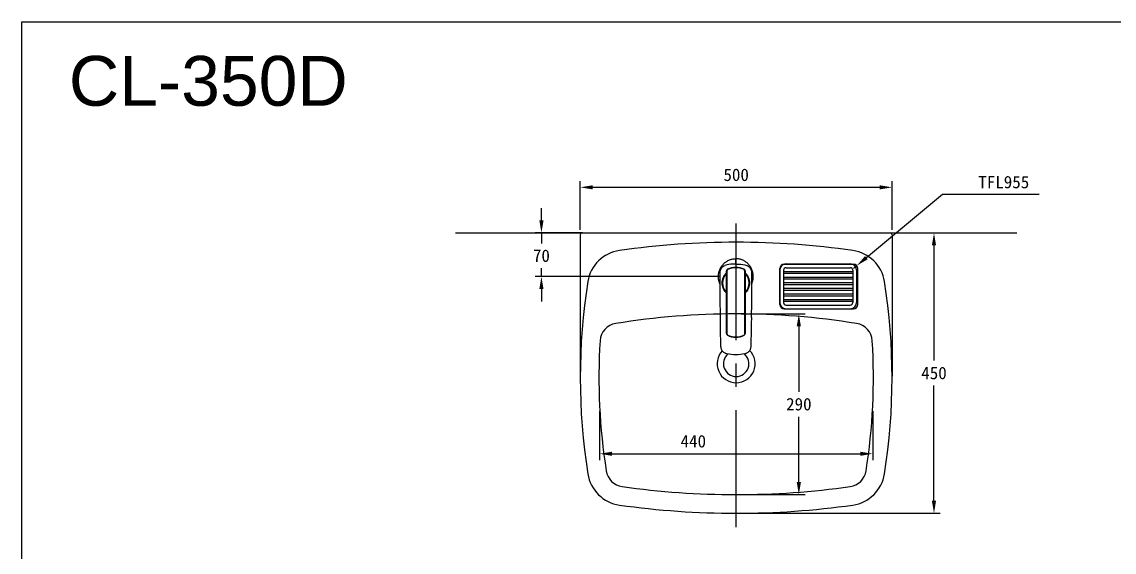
# Model space of a CAD drawing. Extents: x 0 to 3100, y 0 to 2100.
# Drawn here: x 0 to 1751, y 1249 to 2100 of the extents above; entities that cross this region are included whole.
import ezdxf

# ---------------------------------------------------------------- set-up
doc = ezdxf.new("R2010")
doc.units = 0
doc.header["$LTSCALE"] = 50
doc.header["$MEASUREMENT"] = 0
doc.linetypes.add('CENTER', pattern=[2, 1.25, -0.25, 0.25, -0.25])
doc.layers.get('0').update_dxf_attribs({"linetype": 'CONTINUOUS'})
doc.layers.get('DEFPOINTS').update_dxf_attribs({"linetype": 'CONTINUOUS'})
for name, color, linetype in [('1', 2, 'CENTER'), ('3', 3, 'CONTINUOUS'), ('5', 5, 'CONTINUOUS'), ('BASE', 3, 'CONTINUOUS')]:
    doc.layers.add(name, color=color, linetype=linetype)
doc.styles.add('GHS', font='romans', dxfattribs={"bigfont": 'ghs'})
doc.dimstyles.get("Standard").update_dxf_attribs({"dimtxt": 2.5, "dimasz": 2, "dimexe": 2, "dimexo": 1, "dimgap": 1.5, "dimtad": 1, "dimdec": 0, "dimlfac": 10, "dimrnd": 0.5, "dimzin": 0, "dimdsep": 46, "dimtxsty": 'Standard', "dimcen": 0, "dimclrt": 2, "dimadec": 0, "dimazin": 0, "dimtfac": 1, "dimtdec": 0, "dimtmove": 0, "dimatfit": 3, "dimfxl": 0, "dimtolj": 1, "dimtzin": 0, "dimarcsym": 0})

# ---------------------------------------------------------------- blocks, each defined once
blk = doc.blocks.new('*D27')
at = {"color": 3, "lineweight": -2}
for p, q in [((833.1, 1781.1), (833.1, 1801.1)), ((898.9, 1761.1), (823.1, 1761.1)), ((833.1, 1761.1), (833.1, 1744.4)), ((833.1, 1691.1), (833.1, 1704.4)), ((1119.9, 1691.1), (823.1, 1691.1)), ((833.1, 1671.1), (833.1, 1651.1))]:
    blk.add_line(p, q, dxfattribs=at)
at = {"color": 3}
for points in [[(829.8, 1781.1), (836.5, 1781.1), (833.1, 1761.1)], [(829.8, 1671.1), (836.5, 1671.1), (833.1, 1691.1)]]:
    blk.add_solid(points, dxfattribs=at)
at = {"layer": 'DEFPOINTS', "color": 0}
for p in [(833.1, 1761.1), (906.9, 1761.1), (1127.9, 1691.1, 44.7)]:
    blk.add_point(p, dxfattribs=at)
at = {"color": 2, "insert": (833.1, 1724.4), "char_height": 20, "attachment_point": 5}
blk.add_mtext('\\A1;70', dxfattribs=at)
blk = doc.blocks.new('*D50')
at = {"layer": '3', "color": 3, "lineweight": -2}
for p, q in [((895.4, 1766.1), (895.4, 1844.3)), ((1395.4, 1766.1), (1395.4, 1844.3)), ((1375.4, 1834.3), (915.4, 1834.3))]:
    blk.add_line(p, q, dxfattribs=at)
at = {"layer": '3', "color": 3}
for points in [[(915.4, 1837.6), (915.4, 1831), (895.4, 1834.3)], [(1375.4, 1837.6), (1375.4, 1831), (1395.4, 1834.3)]]:
    blk.add_solid(points, dxfattribs=at)
at = {"layer": 'DEFPOINTS', "color": 0}
for p in [(895.4, 1834.3), (895.4, 1758.1), (1395.4, 1758.1)]:
    blk.add_point(p, dxfattribs=at)
at = {"layer": '3', "color": 2, "insert": (1145.4, 1854.3), "char_height": 20, "attachment_point": 5}
blk.add_mtext('\\A1;500', dxfattribs=at)
blk = doc.blocks.new('*D53')
at = {"color": 3, "lineweight": -2}
for p, q in [((1476.2, 1822.6), (1354.2, 1721.4)), ((1631.2, 1822.6), (1476.2, 1822.6)), ((1333.4, 1704.1), (1338.8, 1708.6))]:
    blk.add_line(p, q, dxfattribs=at)
at = {"color": 3}
blk.add_solid([(1352, 1723.9), (1356.3, 1718.8), (1338.8, 1708.6)], dxfattribs=at)
at = {"layer": 'DEFPOINTS', "color": 0}
for p in [(1333.4, 1704.1), (1338.8, 1708.6)]:
    blk.add_point(p, dxfattribs=at)
at = {"color": 2, "insert": (1574.5, 1842.6), "char_height": 20, "attachment_point": 5}
blk.add_mtext('\\A1;TFL955', dxfattribs=at)
blk = doc.blocks.new('*D58')
at = {"color": 3, "lineweight": -2}
for p, q in [((926.5, 1475.2), (926.5, 1396.6)), ((1364.3, 1475.2), (1364.3, 1396.6)), ((946.5, 1406.6), (1344.3, 1406.6))]:
    blk.add_line(p, q, dxfattribs=at)
at = {"color": 3}
for points in [[(946.5, 1409.9), (946.5, 1403.3), (926.5, 1406.6)], [(1344.3, 1409.9), (1344.3, 1403.3), (1364.3, 1406.6)]]:
    blk.add_solid(points, dxfattribs=at)
at = {"layer": 'DEFPOINTS', "color": 0}
for p in [(926.5, 1483.2), (1364.3, 1483.2), (1364.3, 1406.6)]:
    blk.add_point(p, dxfattribs=at)
at = {"color": 2, "insert": (1076.7, 1426.6), "char_height": 20, "attachment_point": 5}
blk.add_mtext('\\A1;440', dxfattribs=at)
blk = doc.blocks.new('*D59')
at = {"color": 3, "lineweight": -2}
for p, q in [((1153.4, 1631.1), (1255.9, 1631.1)), ((1245.9, 1611.1), (1245.9, 1506.1)), ((1245.9, 1361.1), (1245.9, 1466.1)), ((1153.4, 1341.1), (1255.9, 1341.1))]:
    blk.add_line(p, q, dxfattribs=at)
at = {"color": 3}
for points in [[(1242.5, 1611.1), (1249.2, 1611.1), (1245.9, 1631.1)], [(1242.5, 1361.1), (1249.2, 1361.1), (1245.9, 1341.1)]]:
    blk.add_solid(points, dxfattribs=at)
at = {"layer": 'DEFPOINTS', "color": 0}
for p in [(1145.4, 1631.1), (1145.4, 1341.1), (1245.9, 1341.1)]:
    blk.add_point(p, dxfattribs=at)
at = {"color": 2, "insert": (1245.9, 1486.1), "char_height": 20, "attachment_point": 5}
blk.add_mtext('\\A1;290', dxfattribs=at)
blk = doc.blocks.new('*D60')
at = {"color": 3, "lineweight": -2}
for p, q in [((1451.2, 1761.1), (1472.6, 1761.1)), ((1462.6, 1741.1), (1462.6, 1556.1)), ((1462.6, 1331.1), (1462.6, 1516.1)), ((1153.4, 1311.1), (1472.6, 1311.1))]:
    blk.add_line(p, q, dxfattribs=at)
at = {"color": 3}
for points in [[(1459.2, 1741.1), (1465.9, 1741.1), (1462.6, 1761.1)], [(1459.2, 1331.1), (1465.9, 1331.1), (1462.6, 1311.1)]]:
    blk.add_solid(points, dxfattribs=at)
at = {"layer": 'DEFPOINTS', "color": 0}
for p in [(1443.2, 1761.1), (1145.4, 1311.1), (1462.6, 1311.1)]:
    blk.add_point(p, dxfattribs=at)
at = {"color": 2, "insert": (1462.6, 1536.1), "char_height": 20, "attachment_point": 5}
blk.add_mtext('\\A1;450', dxfattribs=at)

msp = doc.modelspace()

# ---------------------------------------------------------------- linework, layer by layer
at = {"color": 7}
msp.add_line((898.38081, 1761.13921), (1392.38081, 1761.13921), dxfattribs=at)
for radius, start, end in [(30.5, 136.90112386, 270), (20.5, 130.93048661, 270), (30.5, 270, 44.78034532), (20.5, 270, 49.79885815)]:
    msp.add_arc((1145.38081, 1551.13921), radius, start, end)
at = {"layer": '1', "color": 1, "linetype": 'CENTER', "ltscale": 3}
msp.add_line((1145.38081, 1288.88921), (1145.38081, 1783.38921), dxfattribs=at)
at = {"layer": '1', "color": 1, "linetype": 'ByBlock'}
msp.add_line((695.38081, 1761.13921), (1595.38081, 1761.13921), dxfattribs=at)
at = {"layer": '1', "color": 7, "linetype": 'Continuous'}
for p, q in [((1129.86971, 1699.98792), (1129.86971, 1700.03155)), ((1129.86971, 1599.50652), (1129.86971, 1699.98792)), ((1130.36971, 1699.97919), (1130.36971, 1599.49779)), ((1131.54129, 1702.72099), (1131.54129, 1702.67736)), ((1158.19812, 1702.67736), (1158.19812, 1702.72099)), ((1159.36971, 1599.49779), (1159.36971, 1699.97919)), ((1159.86971, 1700.03155), (1159.86971, 1699.98792)), ((1159.86971, 1699.98792), (1159.86971, 1599.50652)), ((1123.56971, 1681.36613), (1123.56971, 1681.19182)), ((1123.56971, 1681.01751), (1123.56971, 1680.71246)), ((1166.16971, 1681.19182), (1166.16971, 1681.36613)), ((1166.16971, 1680.71246), (1166.16971, 1681.01751))]:
    msp.add_line(p, q, dxfattribs=at)
for centre, major_axis, ratio, start_param, end_param in [((1132.86971, 1700.03155), (3, 0), 0.999848, 2.0295203772, 3.1415926536), ((1132.86971, 1699.98792), (-3, 0), 0.999848, 5.1711130308, 6.2831853072), ((1130.36971, 1699.98792), (0.5, 0), 0.017452, 3.1415926536, 4.7123889804), ((1132.86971, 1699.97919), (2.5, 0), 0.999848, 2.0295203772, 3.1415926536), ((1144.86971, 1675.73689), (30.1, 0), 0.999848, 1.1120722764, 2.0295203772), ((1144.86971, 1675.69326), (-30.1, 0), 0.999848, 4.25366493, 5.1711130308), ((1131.7627, 1702.22912), (-0.22138, 0.44832), 0.007728, 0.0156492517, 1.5864455785), ((1144.86971, 1675.68454), (29.6, 0), 0.999848, 1.1120722764, 2.0295203772), ((1157.97672, 1702.22912), (0.22138, 0.44832), 0.007728, 4.6967397287, 6.2675360555), ((1156.86971, 1699.97919), (2.5, 0), 0.999848, 0, 1.1120722764), ((1156.86971, 1700.03155), (3, 0), 0.999848, 0, 1.1120722764), ((1156.86971, 1699.98792), (-3, 0), 0.999848, 3.1415926536, 4.25366493), ((1159.36971, 1699.98792), (0.5, 0), 0.017452, 4.7123889804, 6.2831853072), ((1144.86971, 1681.51405), (-21.4, 0), 0.996167, 6.2604087729, 6.2831853072), ((1144.86971, 1681.51405), (-21.4, 0), 0.996167, 0, 0.1433351484), ((1144.86971, 1681.01751), (-21.3, 0), 0.996195, 5.4937619843, 6.2831853072), ((1144.86971, 1680.71246), (-21.3, 0), 0.996195, 5.4937619843, 6.2831853072), ((1144.86971, 1681.19182), (-21.3, 0), 0.996195, 5.8189168335, 6.2831853072), ((1144.86971, 1681.36613), (-21.3, 0), 0.996195, 6.0155608798, 6.2831853072), ((1144.86971, 1680.71246), (-21.3, 0), 0.996195, 2.3520711434, 3.9310159553), ((1144.86971, 1681.01751), (-21.3, 0), 0.996195, 3.1415926325, 3.9116755375), ((1144.86971, 1681.19182), (-21.3, 0), 0.996195, 3.1415926325, 3.4862842697), ((1144.86971, 1681.36613), (-21.3, 0), 0.996195, 3.1415926325, 3.4531993677), ((1144.86971, 1681.51405), (21.5, 0), 0.996167, 6.0138918981, 6.2831853072), ((1144.86971, 1681.51405), (-21.4, 0), 0.996167, 2.9982575117, 3.2607768367), ((1144.86971, 1680.71246), (-21.3, 0), 0.996195, 0, 0.7895214891), ((1132.86971, 1599.50652), (-3, 0), 0.999848, 0, 1.1120722764), ((1130.36971, 1599.50652), (0.5, 0), 0.017452, 3.1415926536, 4.7123889804), ((1132.86971, 1599.49779), (2.5, 0), 0.999848, 3.1415926536, 4.25366493), ((1131.7627, 1597.26531), (0.22138, 0.44832), 0.007728, 3.1259434019, 4.6967397287), ((1144.86971, 1623.80117), (-30.1, 0), 0.999848, 1.1120722764, 2.0295203772), ((1144.86971, 1623.79244), (29.6, 0), 0.999848, 4.25366493, 5.1711130308), ((1156.86971, 1599.49779), (2.5, 0), 0.999848, 5.1711130308, 6.2831853072), ((1157.97672, 1597.26531), (-0.22138, 0.44832), 0.007728, 1.5864455785, 3.1572419053), ((1156.86971, 1599.50652), (-3, 0), 0.999848, 2.0295203772, 3.1415926536), ((1159.36971, 1599.50652), (0.5, 0), 0.017452, 4.7123889804, 6.2831853072)]:
    msp.add_ellipse(centre, major_axis=major_axis, ratio=ratio, start_param=start_param, end_param=end_param, dxfattribs=at)
for points, knots in [([(1119.63655, 1678.76073), (1119.575, 1678.89125), (1119.13408, 1679.84472), (1118.4084, 1681.66934), (1117.76803, 1683.86176), (1117.38015, 1685.65278), (1117.07691, 1687.46483), (1116.77062, 1690.68091), (1116.94834, 1694.41377), (1117.66674, 1698.09824), (1118.74378, 1701.71304), (1120.75601, 1706.03064), (1124.17333, 1710.6661), (1128.47971, 1714.54152), (1132.67264, 1716.97812), (1135.83237, 1718.20166), (1137.687, 1718.75622), (1140.51007, 1719.44099), (1142.9321, 1719.69868), (1144.86971, 1719.69868)], [0, 0, 0, 0, 0.0079032457, 0.0575080856, 0.1071129256, 0.1319153456, 0.1567177655, 0.2063226055, 0.3055322854, 0.3551371254, 0.4047419654, 0.5039516453, 0.6031613252, 0.7023710051, 0.801580685, 0.851185525, 0.875987945, 0.900790365, 1, 1, 1, 1]), ([(1144.86971, 1711.19084), (1144.86971, 1711.2084), (1144.86971, 1711.42156), (1144.86971, 1711.83402), (1144.86971, 1713.038), (1144.86971, 1714.89902), (1144.86971, 1716.95234), (1144.86971, 1718.51868), (1144.86971, 1719.30565), (1144.86971, 1719.69868)], [0, 0, 0, 0, 0.0063765733, 0.0773496752, 0.1483227771, 0.4322151847, 0.7161075924, 0.8580537962, 1, 1, 1, 1]), ([(1170.10286, 1678.76072), (1170.16441, 1678.89124), (1170.60534, 1679.84471), (1171.33101, 1681.66934), (1171.97138, 1683.86176), (1172.35927, 1685.65277), (1172.66251, 1687.46482), (1172.9688, 1690.6809), (1172.79108, 1694.41377), (1172.07267, 1698.09823), (1170.99564, 1701.71304), (1168.9834, 1706.03063), (1165.56609, 1710.66609), (1161.25971, 1714.54151), (1157.06677, 1716.97811), (1153.90705, 1718.20166), (1152.05242, 1718.75622), (1149.22934, 1719.44099), (1146.80732, 1719.69868), (1144.86971, 1719.69868)], [0, 0, 0, 0, 0.0079032457, 0.0575080856, 0.1071129256, 0.1319153456, 0.1567177655, 0.2063226055, 0.3055322854, 0.3551371254, 0.4047419654, 0.5039516453, 0.6031613252, 0.7023710051, 0.801580685, 0.851185525, 0.875987945, 0.900790365, 1, 1, 1, 1]), ([(1119.82744, 1698.1049), (1119.86368, 1700.42812), (1120.41312, 1702.73396), (1122.9192, 1706.65755), (1124.84837, 1708.13535), (1127.10083, 1708.77306)], [0, 0, 0, 0, 0.5, 0.5, 1, 1, 1, 1]), ([(1144.78307, 1711.22364), (1144.28596, 1711.22386), (1143.78884, 1711.21836), (1139.06488, 1711.11157), (1134.84741, 1710.60127), (1129.50539, 1709.4166), (1128.2982, 1709.11206), (1127.10083, 1708.77306)], [0, 0, 0, 0, 0.0832697347, 0.0832697347, 0.7914920611, 0.7914920611, 1, 1, 1, 1]), ([(1144.78307, 1711.22364), (1144.81195, 1711.22363), (1144.84083, 1711.22362), (1144.89858, 1711.22362), (1144.92746, 1711.22363), (1144.95635, 1711.22364)], [0, 0, 0, 0, 0.4999999501, 0.4999999501, 1, 1, 1, 1]), ([(1144.95635, 1711.22364), (1145.45346, 1711.22386), (1145.95058, 1711.21836), (1150.67454, 1711.11157), (1154.89201, 1710.60127), (1160.23403, 1709.4166), (1161.44122, 1709.11206), (1162.63859, 1708.77306)], [0, 0, 0, 0, 0.0832697301, 0.0832697301, 0.7914920601, 0.7914920601, 1, 1, 1, 1]), ([(1162.63859, 1708.77306), (1164.89156, 1708.1352), (1166.83621, 1706.63683), (1169.32153, 1702.73708), (1169.87576, 1700.42703), (1169.91198, 1698.1049)], [0, 0, 0, 0, 0.5, 0.5, 1, 1, 1, 1]), ([(1120.11886, 1633.76081), (1120.07881, 1635.3844), (1119.87483, 1644.19907), (1119.63682, 1660.21303), (1119.60997, 1680.03847), (1119.7426, 1692.66837), (1119.82744, 1698.10489)], [0, 0, 0, 0, 0.0757276378, 0.4111013698, 0.7464751018, 1, 1, 1, 1]), ([(1129.84535, 1664.83099), (1129.66504, 1664.99847), (1127.41918, 1667.15844), (1124.04913, 1672.24851), (1122.28, 1680.83986), (1124.04913, 1689.43121), (1127.41877, 1694.52067), (1129.664, 1696.68025), (1129.84377, 1696.84725)], [0, 0, 0, 0, 0.0205573878, 0.2602936828, 0.500029981, 0.7397662792, 0.9795025743, 1, 1, 1, 1]), ([(1129.87605, 1696.22948), (1128.46227, 1694.85795), (1124.90407, 1690.32103), (1122.3637, 1680.88366), (1124.73807, 1672.06767), (1127.71017, 1667.91151), (1128.59196, 1666.89408)], [0, 0, 0, 0, 0.1822338912, 0.5288018467, 0.8753698073, 1, 1, 1, 1]), ([(1159.77149, 1665.44072), (1159.99862, 1665.65901), (1164.02833, 1669.71374), (1168.14308, 1679.94306), (1164.53584, 1690.99064), (1160.80928, 1695.30655), (1159.89926, 1696.19082)], [0, 0, 0, 0, 0.0276047619, 0.5005743768, 0.8884228338, 1, 1, 1, 1]), ([(1159.89565, 1696.84725), (1160.07541, 1696.68025), (1162.32065, 1694.52067), (1165.69028, 1689.43121), (1167.45942, 1680.83986), (1165.69028, 1672.24851), (1162.32025, 1667.15844), (1160.07438, 1664.99847), (1159.89407, 1664.83099)], [0, 0, 0, 0, 0.020497447, 0.260233742, 0.4999700402, 0.7397063384, 0.9794426335, 1, 1, 1, 1]), ([(1169.91198, 1698.10489), (1169.99681, 1692.66837), (1170.12944, 1680.03847), (1170.1026, 1660.21303), (1169.86458, 1644.19907), (1169.6606, 1635.3844), (1169.62056, 1633.76081)], [0, 0, 0, 0, 0.2535248982, 0.5888986302, 0.9242723622, 1, 1, 1, 1]), ([(1120.0127, 1621.67083), (1120.00284, 1622.6784), (1120.01866, 1624.69372), (1120.06629, 1626.70839), (1120.11018, 1628.72315), (1120.15035, 1630.73802), (1120.14371, 1632.7535), (1120.11886, 1633.76081)], [0, 0, 0, 0, 0.25, 0.5, 0.5, 0.75, 1, 1, 1, 1]), ([(1169.62056, 1633.76081), (1169.59571, 1632.7535), (1169.58907, 1630.73802), (1169.62924, 1628.72315), (1169.67314, 1626.70839), (1169.72077, 1624.69372), (1169.73658, 1622.6784), (1169.72671, 1621.67083)], [0, 0, 0, 0, 0.25, 0.5, 0.5, 0.75, 1, 1, 1, 1]), ([(1121.01884, 1578.50238), (1120.8037, 1584.34373), (1120.39534, 1597.37493), (1120.12058, 1611.76734), (1120.02599, 1620.31474), (1120.0127, 1621.67083)], [0, 0, 0, 0, 0.4061200197, 0.9057784797, 1, 1, 1, 1]), ([(1169.72671, 1621.67083), (1169.71343, 1620.31474), (1169.61884, 1611.76734), (1169.34407, 1597.37493), (1168.93572, 1584.34373), (1168.72058, 1578.50238)], [0, 0, 0, 0, 0.0942215203, 0.5938799803, 1, 1, 1, 1]), ([(1130.33255, 1566.97048), (1130.00783, 1567.04359), (1129.36464, 1567.21741), (1128.11303, 1567.67403), (1126.63176, 1568.44394), (1125.03875, 1569.6563), (1123.67114, 1571.11596), (1122.56011, 1572.77742), (1121.72905, 1574.59379), (1121.19483, 1576.51753), (1121.04326, 1577.8395), (1121.01885, 1578.50234)], [0, 0, 0, 0, 0.0624998655, 0.1250000708, 0.2500004815, 0.3750008921, 0.5000013027, 0.6250017134, 0.750002124, 0.8750025346, 1, 1, 1, 1]), ([(1168.72057, 1578.50235), (1168.69616, 1577.83952), (1168.54459, 1576.51754), (1168.01037, 1574.59379), (1167.17931, 1572.77742), (1166.06828, 1571.11596), (1164.70067, 1569.6563), (1163.10765, 1568.44394), (1161.62639, 1567.67403), (1160.37478, 1567.21741), (1159.73159, 1567.04359), (1159.40687, 1566.97048)], [0, 0, 0, 0, 0.1249984036, 0.2499986802, 0.3749989568, 0.4999992334, 0.62499951, 0.7499997866, 0.8750000632, 0.9375002015, 1, 1, 1, 1])]:
    msp.add_open_spline(points, degree=3, knots=knots, dxfattribs=at)
for points in [[(1144.86971, 1565.3501), (1139.96332, 1565.3501), (1135.11792, 1565.89307), (1130.33255, 1566.97048)], [(1159.40687, 1566.97048), (1154.62149, 1565.89307), (1149.77609, 1565.3501), (1144.86971, 1565.3501)]]:
    msp.add_open_spline(points, degree=3, dxfattribs=at)
at = {"layer": '3', "color": 0}
for p, q in [((895.38081, 1758.13921), (895.38081, 1531.13921)), ((1395.38081, 1758.13921), (1395.38081, 1531.13921)), ((1215.38081, 1646.13921), (1215.38081, 1704.13921)), ((1222.38081, 1711.13921), (1333.38081, 1711.13921)), ((1340.38081, 1646.13921), (1340.38081, 1704.13921)), ((1222.38081, 1639.13921), (1333.38081, 1639.13921))]:
    msp.add_line(p, q, dxfattribs=at)
for centre, radius, start, end in [((898.38081, 1758.13921), 3, 90, 180), ((1392.38081, 1758.13921), 3, 0, 90), ((1145.38081, 413.63921), 1332.5, 81.92840982, 98.07159018), ((966.70868, 1673.53306), 60, 98.07159018, 170.90304465), ((1324.05294, 1673.53306), 60, 9.09695535, 81.92840982), ((1222.38081, 1704.13921), 7, 90, 180), ((1333.38081, 1704.13921), 7, 0, 90), ((1887.69, 1528.63921), 992.30919, 171.04975553, 188.95024447), ((403.07162, 1528.63921), 992.30919, 351.04975553, 8.95024447), ((1145.38081, 413.63921), 1217.5, 80.87517497, 99.12482503), ((1222.38081, 1646.13921), 7, 180, 270), ((1333.38081, 1646.13921), 7, 270, 0), ((957.06008, 1586.11162), 30, 99.12482503, 176.50060108), ((1333.70154, 1586.11162), 30, 3.49939892, 80.87517497), ((1901.94803, 1529.75058), 976.56735, 176.58380678, 188.88000414), ((388.81358, 1529.75058), 976.56735, 351.11999586, 3.41619322), ((966.70868, 1383.74535), 60, 189.09695535, 261.92840982), ((966.70868, 1383.74535), 30, 189.09695535, 261.92840982), ((1324.05294, 1383.74535), 30, 278.07159018, 350.90304465), ((1324.05294, 1383.74535), 60, 278.07159018, 350.90304465), ((1145.38081, 2643.63921), 1302.5, 261.92840982, 278.07159018), ((1145.38081, 2643.63921), 1332.5, 261.92840982, 278.07159018)]:
    msp.add_arc(centre, radius, start, end, dxfattribs=at)
at = {"layer": '5', "color": 212}
msp.add_lwpolyline([(0, 2100), (3100, 2100), (3100, 0), (0, 0)], close=True, dxfattribs=at)
at = {"layer": 'BASE', "linetype": 'Continuous'}
for p, q in [((1215.37879, 1701.33295), (1215.37879, 1649.33295)), ((1221.37879, 1701.33295), (1221.37879, 1649.33295)), ((1221.37879, 1699.33295), (1332.37879, 1699.33295)), ((1225.37879, 1711.33295), (1328.37879, 1711.33295)), ((1225.37879, 1705.33295), (1328.37879, 1705.33295)), ((1332.37879, 1701.33295), (1332.37879, 1649.33295)), ((1338.37879, 1701.33295), (1338.37879, 1649.33295)), ((1221.37879, 1696.33295), (1332.37879, 1696.33295)), ((1221.37879, 1690.33295), (1332.37879, 1690.33295)), ((1221.37879, 1687.33295), (1332.37879, 1687.33295)), ((1221.37879, 1681.33295), (1332.37879, 1681.33295)), ((1221.37879, 1678.33295), (1332.37879, 1678.33295)), ((1221.37879, 1672.33295), (1332.37879, 1672.33295)), ((1221.37879, 1669.33295), (1332.37879, 1669.33295)), ((1221.37879, 1663.33295), (1332.37879, 1663.33295)), ((1221.37879, 1660.33295), (1332.37879, 1660.33295)), ((1221.37879, 1654.33295), (1332.37879, 1654.33295)), ((1221.37879, 1651.33295), (1332.37879, 1651.33295)), ((1225.37879, 1645.33295), (1328.37879, 1645.33295)), ((1225.37879, 1639.33295), (1328.37879, 1639.33295))]:
    msp.add_line(p, q, dxfattribs=at)
for centre, radius, start, end in [((1225.37879, 1701.33295), 10, 90, 180), ((1225.37879, 1701.33295), 4, 90, 180), ((1328.37879, 1701.33295), 10, 0, 90), ((1328.37879, 1701.33295), 4, 0, 90), ((1225.37879, 1649.33295), 10, 180, 270), ((1225.37879, 1649.33295), 4, 180, 270), ((1328.37879, 1649.33295), 10, 270, 0), ((1328.37879, 1649.33295), 4, 270, 0)]:
    msp.add_arc(centre, radius, start, end, dxfattribs=at)

# ---------------------------------------------------------------- texts
at = {"insert": (75.39195, 2045.27793), "char_height": 80, "width": 460, "attachment_point": 1, "style": 'GHS'}
msp.add_mtext('{\\fArial|b0|i0|c0|p34;CL-350D}', dxfattribs=at)

# ---------------------------------------------------------------- dimensions: what is measured, and where the dimension line sits
dim = msp.add_radius_dim(center=(1333.38081, 1704.13921), mpoint=(1338.76902, 1708.60766), text='TFL955', dimstyle='Standard', override={"dimtxt": 20, "dimasz": 20, "dimexe": 10, "dimexo": 8, "dimgap": 10, "dimtoh": 1, "dimdec": 4, "dimlfac": 1, "dimzin": 8, "dimclrd": 3, "dimclre": 3, "dimtdec": 4, "dimarcsym": 1})
dim.commit()
dim.dimension.update_dxf_attribs({"geometry": '*D53', "text_midpoint": (1574.52939, 1822.57618), "dimtype": 164})
for base, p1, p2, picture, middle in [((833.13106, 1761.13921), (1127.88081, 1691.13921, 44.71601), (906.85731, 1761.13921), '*D27', (833.13106, 1724.37856)), ((1462.5547, 1311.13921), (1443.15491, 1761.13921), (1145.38081, 1311.13921), '*D60', (1462.5547, 1536.13921))]:
    dim = msp.add_linear_dim(base=base, p1=p1, p2=p2, angle=90, dimstyle='Standard', override={"dimtxt": 20, "dimasz": 20, "dimexe": 10, "dimexo": 8, "dimgap": 10, "dimtih": 1, "dimtoh": 1, "dimdec": 4, "dimlfac": 1, "dimzin": 8, "dimclrd": 3, "dimclre": 3, "dimtdec": 4, "dimarcsym": 1})
    dim.commit()
    dim.dimension.update_dxf_attribs({"geometry": picture, "text_midpoint": middle, "dimtype": 160})
dim = msp.add_linear_dim(base=(1245.88219, 1341.13921), p1=(1145.38081, 1631.13921), p2=(1145.38081, 1341.13921), angle=90, dimstyle='Standard', override={"dimtxt": 20, "dimasz": 20, "dimexe": 10, "dimexo": 8, "dimgap": 10, "dimtih": 1, "dimtoh": 1, "dimdec": 4, "dimlfac": 1, "dimzin": 8, "dimclrd": 3, "dimclre": 3, "dimtdec": 4, "dimarcsym": 1})
dim.commit()
dim.dimension.update_dxf_attribs({"geometry": '*D59', "text_midpoint": (1245.88219, 1486.13921)})
dim = msp.add_linear_dim(base=(1364.27105, 1406.58758), p1=(926.49056, 1483.20476), p2=(1364.27105, 1483.20476), text='440', dimstyle='Standard', override={"dimtxt": 20, "dimasz": 20, "dimexe": 10, "dimexo": 8, "dimgap": 10, "dimtoh": 1, "dimdec": 4, "dimlfac": 1, "dimzin": 8, "dimclrd": 3, "dimclre": 3, "dimtdec": 4, "dimarcsym": 1})
dim.commit()
dim.dimension.update_dxf_attribs({"geometry": '*D58', "text_midpoint": (1076.71685, 1406.58758), "dimtype": 160})
at = {"layer": '3'}
dim = msp.add_linear_dim(base=(895.38081, 1834.30214), p1=(1395.38081, 1758.13921), p2=(895.38081, 1758.13921), dimstyle='Standard', override={"dimtxt": 20, "dimasz": 20, "dimexe": 10, "dimexo": 8, "dimgap": 10, "dimdec": 4, "dimlfac": 1, "dimzin": 8, "dimclrd": 3, "dimclre": 3, "dimtdec": 4}, dxfattribs=at)
dim.commit()
dim.dimension.update_dxf_attribs({"geometry": '*D50', "text_midpoint": (1145.38081, 1834.30214), "dimtype": 160})

doc.saveas('drawing.dxf')
